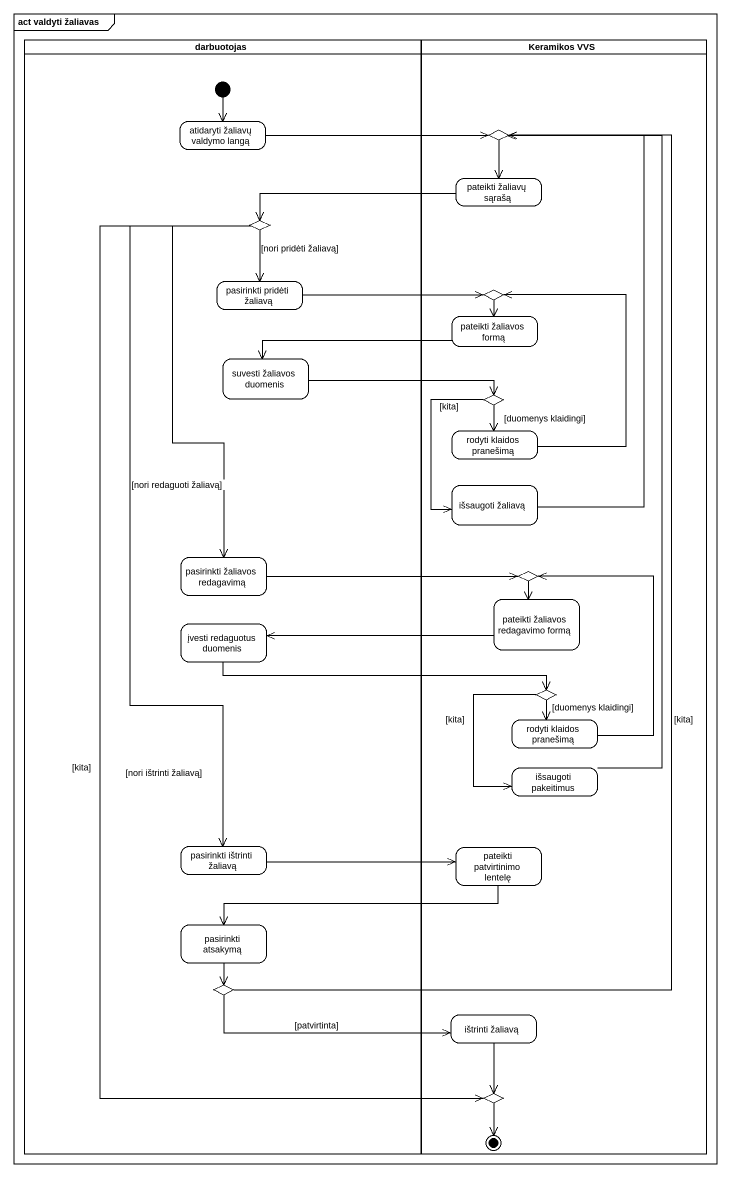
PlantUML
@startuml
mainframe act valdyti žaliavas
hide empty description
state darbuotojas <<partition>> {
  state "atidaryti žaliavų valdymo langą" as atidaryti_žaliavų_valdymo
  state choice2 <<choice>>
  state "pasirinkti pridėti žaliavą" as pasirinkti_pridėti_žaliavą
  state "suvesti žaliavos duomenis" as suvesti_žaliavos_duomenis
  state "pasirinkti žaliavos redagavimą" as pasirinkti_žaliavos
  state "įvesti redaguotus duomenis" as įvesti_redaguotus_duomenis
  state "pasirinkti ištrinti žaliavą" as pasirinkti_ištrinti_žaliavą
  state "pasirinkti atsakymą" as pasirinkti_atsakymą
  state choice7 <<choice>>
  [*] --> atidaryti_žaliavų_valdymo
}
state "Keramikos VVS" as Keramikos_VVS <<partition>> {
  state choice1 <<choice>>
  state "pateikti žaliavų sąrašą" as pateikti_žaliavų_sąrašą
  state "pateikti žaliavos formą" as pateikti_žaliavos_formą
  state choice3 <<choice>>
  state choice4 <<choice>>
  state "rodyti klaidos pranešimą" as rodyti_klaidos_pranešimą
  state "išsaugoti žaliavą" as išsaugoti_žaliavą
  state choice5 <<choice>>
  state "pateikti žaliavos redagavimo formą" as pateikti_žaliavos
  state choice6 <<choice>>
  state "rodyti klaidos pranešimą" as rodyti_klaidos_pranešimą_2
  state "išsaugoti pakeitimus" as išsaugoti_pakeitimus
  state "pateikti patvirtinimo lentelę" as pateikti_patvirtinimo
  state "ištrinti žaliavą" as ištrinti_žaliavą
  state choice8 <<choice>>
  choice8 --> [*]
}
atidaryti_žaliavų_valdymo -right-> choice1
choice1 --> pateikti_žaliavų_sąrašą
pateikti_žaliavų_sąrašą -left-> choice2
choice2 --> pasirinkti_pridėti_žaliavą : [nori pridėti žaliavą]
choice2 --> pasirinkti_žaliavos : [nori redaguoti žaliavą]
choice2 --> pasirinkti_ištrinti_žaliavą : [nori ištrinti žaliavą]
choice2 --> choice8 : [kita]
pasirinkti_pridėti_žaliavą -right-> choice3
pateikti_žaliavos_formą -left-> suvesti_žaliavos_duomenis
choice3 --> pateikti_žaliavos_formą
suvesti_žaliavos_duomenis -right-> choice4
choice4 --> rodyti_klaidos_pranešimą : [duomenys klaidingi]
choice4 --> išsaugoti_žaliavą : [kita]
rodyti_klaidos_pranešimą -up-> choice3
išsaugoti_žaliavą -up-> choice1
pasirinkti_žaliavos -right-> choice5
choice5 --> pateikti_žaliavos
įvesti_redaguotus_duomenis -right-> choice6
pateikti_žaliavos -left-> įvesti_redaguotus_duomenis
choice6 --> rodyti_klaidos_pranešimą_2 : [duomenys klaidingi]
choice6 --> išsaugoti_pakeitimus : [kita]
rodyti_klaidos_pranešimą_2 -up-> choice5
išsaugoti_pakeitimus -up-> choice1
pasirinkti_ištrinti_žaliavą -right-> pateikti_patvirtinimo
pateikti_patvirtinimo -left-> pasirinkti_atsakymą
pasirinkti_atsakymą --> choice7
choice7 -up-> choice1 : [kita]
choice7 -right-> ištrinti_žaliavą : [patvirtinta]
ištrinti_žaliavą --> choice8
@enduml
